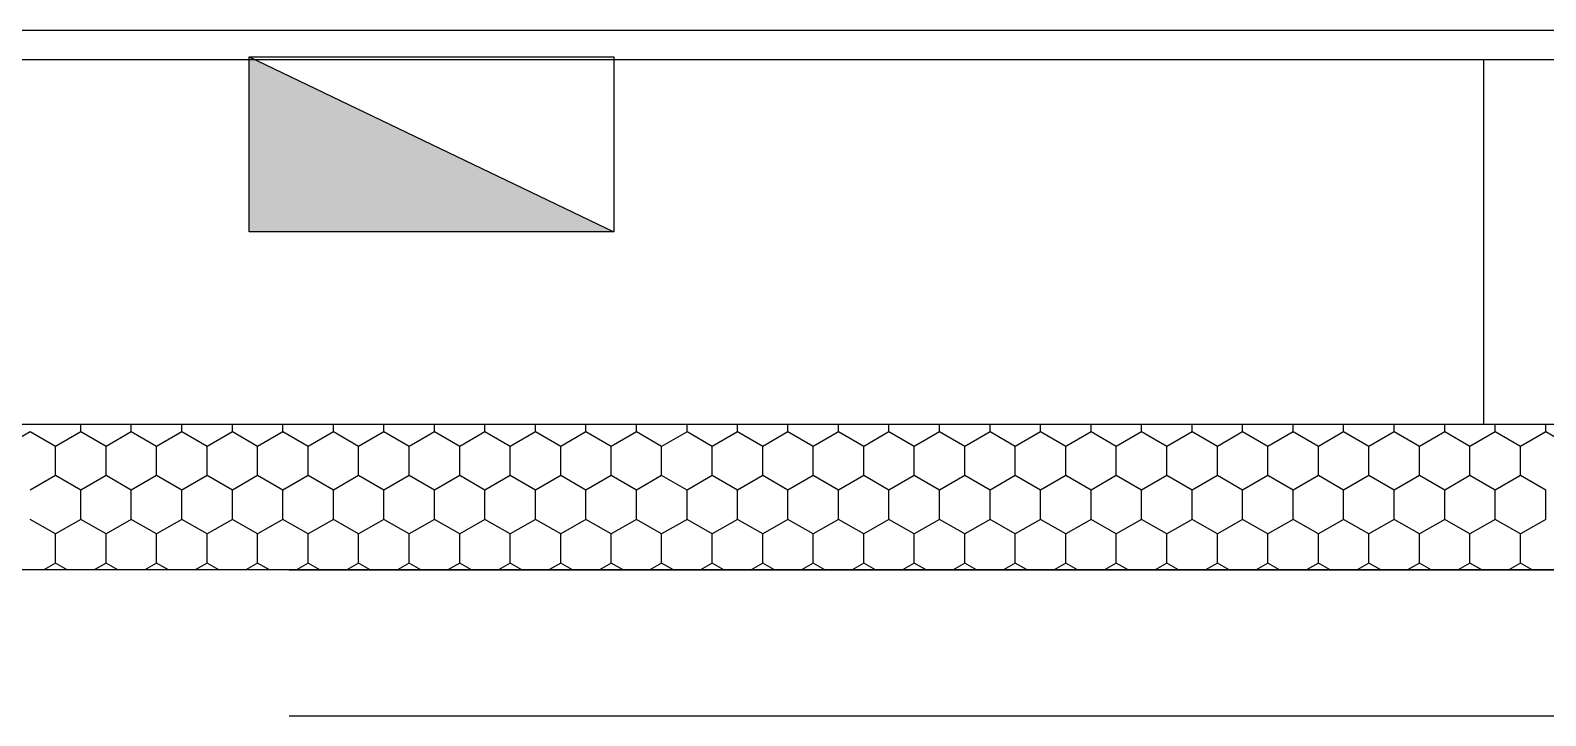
# Model space of a CAD drawing. Extents: x -1029 to 10077, y -1395 to 3524.
# Drawn here: x 670.3 to 774.3, y -20 to 27 of the extents above; entities that cross this region are included whole.
import ezdxf

# ---------------------------------------------------------------- set-up
doc = ezdxf.new("R2010")
doc.units = 0
doc.header["$LTSCALE"] = 60
doc.header["$MEASUREMENT"] = 0
doc.linetypes.add('A01$0$D1_Achse', pattern=[2.3, 0, -0.8, 1.5, 0])
doc.layers.get('0').update_dxf_attribs({"linetype": 'CONTINUOUS'})
for name, color, linetype in [('A01$0$D1_01 Aussenwände', 7, 'CONTINUOUS'), ('A01$0$D1_01 Bestandswände', 7, 'CONTINUOUS'), ('A01$0$D1_01 Fassadenelemente', 7, 'CONTINUOUS'), ('A01$0$D1_01 Innenwände n. tragend', 7, 'CONTINUOUS'), ('A01$0$D1_09 Schraffuren', 7, 'CONTINUOUS'), ('A01$0$D1_10 Gelände', 7, 'CONTINUOUS'), ('X$0$2A_AUSSP1', 7, 'CONTINUOUS')]:
    doc.layers.add(name, color=color, linetype=linetype)

msp = doc.modelspace()

# ---------------------------------------------------------------- hatches: boundary and pattern name
at = {"layer": 'X$0$2A_AUSSP1', "linetype": 'Continuous'}
msp.add_hatch(color=252, dxfattribs=at).paths.add_polyline_path([(710.36, 13.18), (685.36, 13.18), (685.36, 25.18)], flags=0)

# ---------------------------------------------------------------- linework, layer by layer
at = {"color": 252, "linetype": 'Continuous'}
for p, q in [((614.5, 27), (782.62, 27)), ((625, 25), (770, 25)), ((685.36, 25.18), (710.36, 13.18)), ((685.36, 25.18), (710.36, 25.18)), ((685.36, 13.18), (685.36, 25.18)), ((685.36, 13.18), (685.36, 25.18)), ((710.36, 25.18), (710.36, 13.18)), ((770, 25), (770, 0)), ((770, 25), (795, 25)), ((710.36, 13.18), (685.36, 13.18)), ((710.36, 13.18), (685.36, 13.18)), ((625, 0), (770, 0)), ((770, 0), (795, 0)), ((1117.5, -10), (-10, -10))]:
    msp.add_line(p, q, dxfattribs=at)
at = {"layer": 'A01$0$D1_01 Aussenwände', "color": 252, "linetype": 'Continuous'}
for p, q in [((625, 25), (770, 25)), ((625, 0), (770, 0))]:
    msp.add_line(p, q, dxfattribs=at)
at = {"layer": 'A01$0$D1_01 Bestandswände', "color": 252, "linetype": 'Continuous'}
for p, q in [((770, 25), (795, 25)), ((770, 25), (770, 0)), ((770, 0), (795, 0))]:
    msp.add_line(p, q, dxfattribs=at)
at = {"layer": 'A01$0$D1_01 Fassadenelemente', "color": 252, "linetype": 'Continuous'}
msp.add_line((798, -10), (640, -10), dxfattribs=at)
at = {"layer": 'A01$0$D1_01 Innenwände n. tragend', "color": 252, "linetype": 'Continuous'}
msp.add_line((614.5, 27), (782.62, 27), dxfattribs=at)
at = {"layer": 'A01$0$D1_09 Schraffuren', "color": 252}
for p, q in [((673.81, -0.54), (673.81, 0)), ((677.27, -0.54), (677.27, 0)), ((680.74, -0.54), (680.74, 0)), ((684.2, -0.54), (684.2, 0)), ((687.66, -0.54), (687.66, 0)), ((691.13, -0.54), (691.13, 0)), ((694.59, -0.54), (694.59, 0)), ((698.06, -0.54), (698.06, 0)), ((701.52, -0.54), (701.52, 0)), ((704.98, -0.54), (704.98, 0)), ((708.45, -0.54), (708.45, 0)), ((711.91, -0.54), (711.91, 0)), ((715.38, -0.54), (715.38, 0)), ((718.84, -0.54), (718.84, 0)), ((722.3, -0.54), (722.3, 0)), ((725.77, -0.54), (725.77, 0)), ((729.23, -0.54), (729.23, 0)), ((732.7, -0.54), (732.7, 0)), ((736.16, -0.54), (736.16, 0)), ((739.62, -0.54), (739.62, 0)), ((743.09, -0.54), (743.09, 0)), ((746.55, -0.54), (746.55, 0)), ((750.02, -0.54), (750.02, 0)), ((753.48, -0.54), (753.48, 0)), ((756.95, -0.54), (756.95, 0)), ((760.41, -0.54), (760.41, 0)), ((763.87, -0.54), (763.87, 0)), ((767.34, -0.54), (767.34, 0)), ((770.8, -0.54), (770.8, 0)), ((774.27, -0.54), (774.27, 0)), ((670.34, -0.54), (668.61, -1.54)), ((672.07, -1.54), (670.34, -0.54)), ((673.81, -0.54), (672.07, -1.54)), ((675.54, -1.54), (673.81, -0.54)), ((677.27, -0.54), (675.54, -1.54)), ((679, -1.54), (677.27, -0.54)), ((680.74, -0.54), (679, -1.54)), ((682.47, -1.54), (680.74, -0.54)), ((684.2, -0.54), (682.47, -1.54)), ((685.93, -1.54), (684.2, -0.54)), ((687.66, -0.54), (685.93, -1.54)), ((689.4, -1.54), (687.66, -0.54)), ((691.13, -0.54), (689.4, -1.54)), ((692.86, -1.54), (691.13, -0.54)), ((694.59, -0.54), (692.86, -1.54)), ((696.32, -1.54), (694.59, -0.54)), ((698.06, -0.54), (696.32, -1.54)), ((699.79, -1.54), (698.06, -0.54)), ((701.52, -0.54), (699.79, -1.54)), ((703.25, -1.54), (701.52, -0.54)), ((704.98, -0.54), (703.25, -1.54)), ((706.72, -1.54), (704.98, -0.54)), ((708.45, -0.54), (706.72, -1.54)), ((710.18, -1.54), (708.45, -0.54)), ((711.91, -0.54), (710.18, -1.54)), ((713.64, -1.54), (711.91, -0.54)), ((715.38, -0.54), (713.64, -1.54)), ((717.11, -1.54), (715.38, -0.54)), ((718.84, -0.54), (717.11, -1.54)), ((720.57, -1.54), (718.84, -0.54)), ((722.3, -0.54), (720.57, -1.54)), ((724.04, -1.54), (722.3, -0.54)), ((725.77, -0.54), (724.04, -1.54)), ((727.5, -1.54), (725.77, -0.54)), ((729.23, -0.54), (727.5, -1.54)), ((730.96, -1.54), (729.23, -0.54)), ((732.7, -0.54), (730.96, -1.54)), ((734.43, -1.54), (732.7, -0.54)), ((736.16, -0.54), (734.43, -1.54)), ((737.89, -1.54), (736.16, -0.54)), ((739.62, -0.54), (737.89, -1.54)), ((741.36, -1.54), (739.62, -0.54)), ((743.09, -0.54), (741.36, -1.54)), ((744.82, -1.54), (743.09, -0.54)), ((746.55, -0.54), (744.82, -1.54)), ((748.29, -1.54), (746.55, -0.54)), ((750.02, -0.54), (748.29, -1.54)), ((751.75, -1.54), (750.02, -0.54)), ((753.48, -0.54), (751.75, -1.54)), ((755.21, -1.54), (753.48, -0.54)), ((756.95, -0.54), (755.21, -1.54)), ((758.68, -1.54), (756.95, -0.54)), ((760.41, -0.54), (758.68, -1.54)), ((762.14, -1.54), (760.41, -0.54)), ((763.87, -0.54), (762.14, -1.54)), ((765.61, -1.54), (763.87, -0.54)), ((767.34, -0.54), (765.61, -1.54)), ((769.07, -1.54), (767.34, -0.54)), ((770.8, -0.54), (769.07, -1.54)), ((772.53, -1.54), (770.8, -0.54)), ((774.27, -0.54), (772.53, -1.54)), ((776, -1.54), (774.27, -0.54)), ((672.07, -3.54), (672.07, -1.54)), ((675.54, -3.54), (675.54, -1.54)), ((679, -3.54), (679, -1.54)), ((682.47, -3.54), (682.47, -1.54)), ((685.93, -3.54), (685.93, -1.54)), ((689.4, -3.54), (689.4, -1.54)), ((692.86, -3.54), (692.86, -1.54)), ((696.32, -3.54), (696.32, -1.54)), ((699.79, -3.54), (699.79, -1.54)), ((703.25, -3.54), (703.25, -1.54)), ((706.72, -3.54), (706.72, -1.54)), ((710.18, -3.54), (710.18, -1.54)), ((713.64, -3.54), (713.64, -1.54)), ((717.11, -3.54), (717.11, -1.54)), ((720.57, -3.54), (720.57, -1.54)), ((724.04, -3.54), (724.04, -1.54)), ((727.5, -3.54), (727.5, -1.54)), ((730.96, -3.54), (730.96, -1.54)), ((734.43, -3.54), (734.43, -1.54)), ((737.89, -3.54), (737.89, -1.54)), ((741.36, -3.54), (741.36, -1.54)), ((744.82, -3.54), (744.82, -1.54)), ((748.29, -3.54), (748.29, -1.54)), ((751.75, -3.54), (751.75, -1.54)), ((755.21, -3.54), (755.21, -1.54)), ((758.68, -3.54), (758.68, -1.54)), ((762.14, -3.54), (762.14, -1.54)), ((765.61, -3.54), (765.61, -1.54)), ((769.07, -3.54), (769.07, -1.54)), ((772.53, -3.54), (772.53, -1.54)), ((672.07, -3.54), (670.34, -4.54)), ((673.81, -4.54), (672.07, -3.54)), ((675.54, -3.54), (673.81, -4.54)), ((677.27, -4.54), (675.54, -3.54)), ((679, -3.54), (677.27, -4.54)), ((680.74, -4.54), (679, -3.54)), ((682.47, -3.54), (680.74, -4.54)), ((684.2, -4.54), (682.47, -3.54)), ((685.93, -3.54), (684.2, -4.54)), ((687.66, -4.54), (685.93, -3.54)), ((689.4, -3.54), (687.66, -4.54)), ((691.13, -4.54), (689.4, -3.54)), ((692.86, -3.54), (691.13, -4.54)), ((694.59, -4.54), (692.86, -3.54)), ((696.32, -3.54), (694.59, -4.54)), ((698.06, -4.54), (696.32, -3.54)), ((699.79, -3.54), (698.06, -4.54)), ((701.52, -4.54), (699.79, -3.54)), ((703.25, -3.54), (701.52, -4.54)), ((704.98, -4.54), (703.25, -3.54)), ((706.72, -3.54), (704.98, -4.54)), ((708.45, -4.54), (706.72, -3.54)), ((710.18, -3.54), (708.45, -4.54)), ((711.91, -4.54), (710.18, -3.54)), ((713.64, -3.54), (711.91, -4.54)), ((715.38, -4.54), (713.64, -3.54)), ((717.11, -3.54), (715.38, -4.54)), ((718.84, -4.54), (717.11, -3.54)), ((720.57, -3.54), (718.84, -4.54)), ((722.3, -4.54), (720.57, -3.54)), ((724.04, -3.54), (722.3, -4.54)), ((725.77, -4.54), (724.04, -3.54)), ((727.5, -3.54), (725.77, -4.54)), ((729.23, -4.54), (727.5, -3.54)), ((730.96, -3.54), (729.23, -4.54)), ((732.7, -4.54), (730.96, -3.54)), ((734.43, -3.54), (732.7, -4.54)), ((736.16, -4.54), (734.43, -3.54)), ((737.89, -3.54), (736.16, -4.54)), ((739.62, -4.54), (737.89, -3.54)), ((741.36, -3.54), (739.62, -4.54)), ((743.09, -4.54), (741.36, -3.54)), ((744.82, -3.54), (743.09, -4.54)), ((746.55, -4.54), (744.82, -3.54)), ((748.29, -3.54), (746.55, -4.54)), ((750.02, -4.54), (748.29, -3.54)), ((751.75, -3.54), (750.02, -4.54)), ((753.48, -4.54), (751.75, -3.54)), ((755.21, -3.54), (753.48, -4.54)), ((756.95, -4.54), (755.21, -3.54)), ((758.68, -3.54), (756.95, -4.54)), ((760.41, -4.54), (758.68, -3.54)), ((762.14, -3.54), (760.41, -4.54)), ((763.87, -4.54), (762.14, -3.54)), ((765.61, -3.54), (763.87, -4.54)), ((767.34, -4.54), (765.61, -3.54)), ((769.07, -3.54), (767.34, -4.54)), ((770.8, -4.54), (769.07, -3.54)), ((772.53, -3.54), (770.8, -4.54)), ((774.27, -4.54), (772.53, -3.54)), ((673.81, -6.54), (673.81, -4.54)), ((677.27, -6.54), (677.27, -4.54)), ((680.74, -6.54), (680.74, -4.54)), ((684.2, -6.54), (684.2, -4.54)), ((687.66, -6.54), (687.66, -4.54)), ((691.13, -6.54), (691.13, -4.54)), ((694.59, -6.54), (694.59, -4.54)), ((698.06, -6.54), (698.06, -4.54)), ((701.52, -6.54), (701.52, -4.54)), ((704.98, -6.54), (704.98, -4.54)), ((708.45, -6.54), (708.45, -4.54)), ((711.91, -6.54), (711.91, -4.54)), ((715.38, -6.54), (715.38, -4.54)), ((718.84, -6.54), (718.84, -4.54)), ((722.3, -6.54), (722.3, -4.54)), ((725.77, -6.54), (725.77, -4.54)), ((729.23, -6.54), (729.23, -4.54)), ((732.7, -6.54), (732.7, -4.54)), ((736.16, -6.54), (736.16, -4.54)), ((739.62, -6.54), (739.62, -4.54)), ((743.09, -6.54), (743.09, -4.54)), ((746.55, -6.54), (746.55, -4.54)), ((750.02, -6.54), (750.02, -4.54)), ((753.48, -6.54), (753.48, -4.54)), ((756.95, -6.54), (756.95, -4.54)), ((760.41, -6.54), (760.41, -4.54)), ((763.87, -6.54), (763.87, -4.54)), ((767.34, -6.54), (767.34, -4.54)), ((770.8, -6.54), (770.8, -4.54)), ((774.27, -6.54), (774.27, -4.54)), ((672.07, -7.54), (670.34, -6.54)), ((673.81, -6.54), (672.07, -7.54)), ((675.54, -7.54), (673.81, -6.54)), ((677.27, -6.54), (675.54, -7.54)), ((679, -7.54), (677.27, -6.54)), ((680.74, -6.54), (679, -7.54)), ((682.47, -7.54), (680.74, -6.54)), ((684.2, -6.54), (682.47, -7.54)), ((685.93, -7.54), (684.2, -6.54)), ((687.66, -6.54), (685.93, -7.54)), ((689.4, -7.54), (687.66, -6.54)), ((691.13, -6.54), (689.4, -7.54)), ((692.86, -7.54), (691.13, -6.54)), ((694.59, -6.54), (692.86, -7.54)), ((696.32, -7.54), (694.59, -6.54)), ((698.06, -6.54), (696.32, -7.54)), ((699.79, -7.54), (698.06, -6.54)), ((701.52, -6.54), (699.79, -7.54)), ((703.25, -7.54), (701.52, -6.54)), ((704.98, -6.54), (703.25, -7.54)), ((706.72, -7.54), (704.98, -6.54)), ((708.45, -6.54), (706.72, -7.54)), ((710.18, -7.54), (708.45, -6.54)), ((711.91, -6.54), (710.18, -7.54)), ((713.64, -7.54), (711.91, -6.54)), ((715.38, -6.54), (713.64, -7.54)), ((717.11, -7.54), (715.38, -6.54)), ((718.84, -6.54), (717.11, -7.54)), ((720.57, -7.54), (718.84, -6.54)), ((722.3, -6.54), (720.57, -7.54)), ((724.04, -7.54), (722.3, -6.54)), ((725.77, -6.54), (724.04, -7.54)), ((727.5, -7.54), (725.77, -6.54)), ((729.23, -6.54), (727.5, -7.54)), ((730.96, -7.54), (729.23, -6.54)), ((732.7, -6.54), (730.96, -7.54)), ((734.43, -7.54), (732.7, -6.54)), ((736.16, -6.54), (734.43, -7.54)), ((737.89, -7.54), (736.16, -6.54)), ((739.62, -6.54), (737.89, -7.54)), ((741.36, -7.54), (739.62, -6.54)), ((743.09, -6.54), (741.36, -7.54)), ((744.82, -7.54), (743.09, -6.54)), ((746.55, -6.54), (744.82, -7.54)), ((748.29, -7.54), (746.55, -6.54)), ((750.02, -6.54), (748.29, -7.54)), ((751.75, -7.54), (750.02, -6.54)), ((753.48, -6.54), (751.75, -7.54)), ((755.21, -7.54), (753.48, -6.54)), ((756.95, -6.54), (755.21, -7.54)), ((758.68, -7.54), (756.95, -6.54)), ((760.41, -6.54), (758.68, -7.54)), ((762.14, -7.54), (760.41, -6.54)), ((763.87, -6.54), (762.14, -7.54)), ((765.61, -7.54), (763.87, -6.54)), ((767.34, -6.54), (765.61, -7.54)), ((769.07, -7.54), (767.34, -6.54)), ((770.8, -6.54), (769.07, -7.54)), ((772.53, -7.54), (770.8, -6.54)), ((774.27, -6.54), (772.53, -7.54)), ((672.07, -9.54), (672.07, -7.54)), ((675.54, -9.54), (675.54, -7.54)), ((679, -9.54), (679, -7.54)), ((682.47, -9.54), (682.47, -7.54)), ((685.93, -9.54), (685.93, -7.54)), ((689.4, -9.54), (689.4, -7.54)), ((692.86, -9.54), (692.86, -7.54)), ((696.32, -9.54), (696.32, -7.54)), ((699.79, -9.54), (699.79, -7.54)), ((703.25, -9.54), (703.25, -7.54)), ((706.72, -9.54), (706.72, -7.54)), ((710.18, -9.54), (710.18, -7.54)), ((713.64, -9.54), (713.64, -7.54)), ((717.11, -9.54), (717.11, -7.54)), ((720.57, -9.54), (720.57, -7.54)), ((724.04, -9.54), (724.04, -7.54)), ((727.5, -9.54), (727.5, -7.54)), ((730.96, -9.54), (730.96, -7.54)), ((734.43, -9.54), (734.43, -7.54)), ((737.89, -9.54), (737.89, -7.54)), ((741.36, -9.54), (741.36, -7.54)), ((744.82, -9.54), (744.82, -7.54)), ((748.29, -9.54), (748.29, -7.54)), ((751.75, -9.54), (751.75, -7.54)), ((755.21, -9.54), (755.21, -7.54)), ((758.68, -9.54), (758.68, -7.54)), ((762.14, -9.54), (762.14, -7.54)), ((765.61, -9.54), (765.61, -7.54)), ((769.07, -9.54), (769.07, -7.54)), ((772.53, -9.54), (772.53, -7.54)), ((672.07, -9.54), (671.27, -10)), ((672.88, -10), (672.07, -9.54)), ((675.54, -9.54), (674.73, -10)), ((676.34, -10), (675.54, -9.54)), ((679, -9.54), (678.2, -10)), ((679.81, -10), (679, -9.54)), ((682.47, -9.54), (681.66, -10)), ((683.27, -10), (682.47, -9.54)), ((685.93, -9.54), (685.13, -10)), ((686.74, -10), (685.93, -9.54)), ((689.4, -9.54), (688.59, -10)), ((690.2, -10), (689.4, -9.54)), ((692.86, -9.54), (692.05, -10)), ((693.66, -10), (692.86, -9.54)), ((696.32, -9.54), (695.52, -10)), ((697.13, -10), (696.32, -9.54)), ((699.79, -9.54), (698.98, -10)), ((700.59, -10), (699.79, -9.54)), ((703.25, -9.54), (702.45, -10)), ((704.06, -10), (703.25, -9.54)), ((706.72, -9.54), (705.91, -10)), ((707.52, -10), (706.72, -9.54)), ((710.18, -9.54), (709.37, -10)), ((710.99, -10), (710.18, -9.54)), ((713.64, -9.54), (712.84, -10)), ((714.45, -10), (713.64, -9.54)), ((717.11, -9.54), (716.3, -10)), ((717.91, -10), (717.11, -9.54)), ((720.57, -9.54), (719.77, -10)), ((721.38, -10), (720.57, -9.54)), ((724.04, -9.54), (723.23, -10)), ((724.84, -10), (724.04, -9.54)), ((727.5, -9.54), (726.7, -10)), ((728.31, -10), (727.5, -9.54)), ((730.96, -9.54), (730.16, -10)), ((731.77, -10), (730.96, -9.54)), ((734.43, -9.54), (733.62, -10)), ((735.23, -10), (734.43, -9.54)), ((737.89, -9.54), (737.09, -10)), ((738.7, -10), (737.89, -9.54)), ((741.36, -9.54), (740.55, -10)), ((742.16, -10), (741.36, -9.54)), ((744.82, -9.54), (744.02, -10)), ((745.63, -10), (744.82, -9.54)), ((748.29, -9.54), (747.48, -10)), ((749.09, -10), (748.29, -9.54)), ((751.75, -9.54), (750.94, -10)), ((752.55, -10), (751.75, -9.54)), ((755.21, -9.54), (754.41, -10)), ((756.02, -10), (755.21, -9.54)), ((758.68, -9.54), (757.87, -10)), ((759.48, -10), (758.68, -9.54)), ((762.14, -9.54), (761.34, -10)), ((762.95, -10), (762.14, -9.54)), ((765.61, -9.54), (764.8, -10)), ((766.41, -10), (765.61, -9.54)), ((769.07, -9.54), (768.26, -10)), ((769.88, -10), (769.07, -9.54)), ((772.53, -9.54), (771.73, -10)), ((773.34, -10), (772.53, -9.54))]:
    msp.add_line(p, q, dxfattribs=at)
at = {"layer": 'A01$0$D1_10 Gelände', "color": 252, "linetype": 'A01$0$D1_Achse'}
for p, q in [((640, -10), (1085, -10)), ((640, -20), (1085, -20))]:
    msp.add_line(p, q, dxfattribs=at)

doc.saveas('drawing.dxf')
